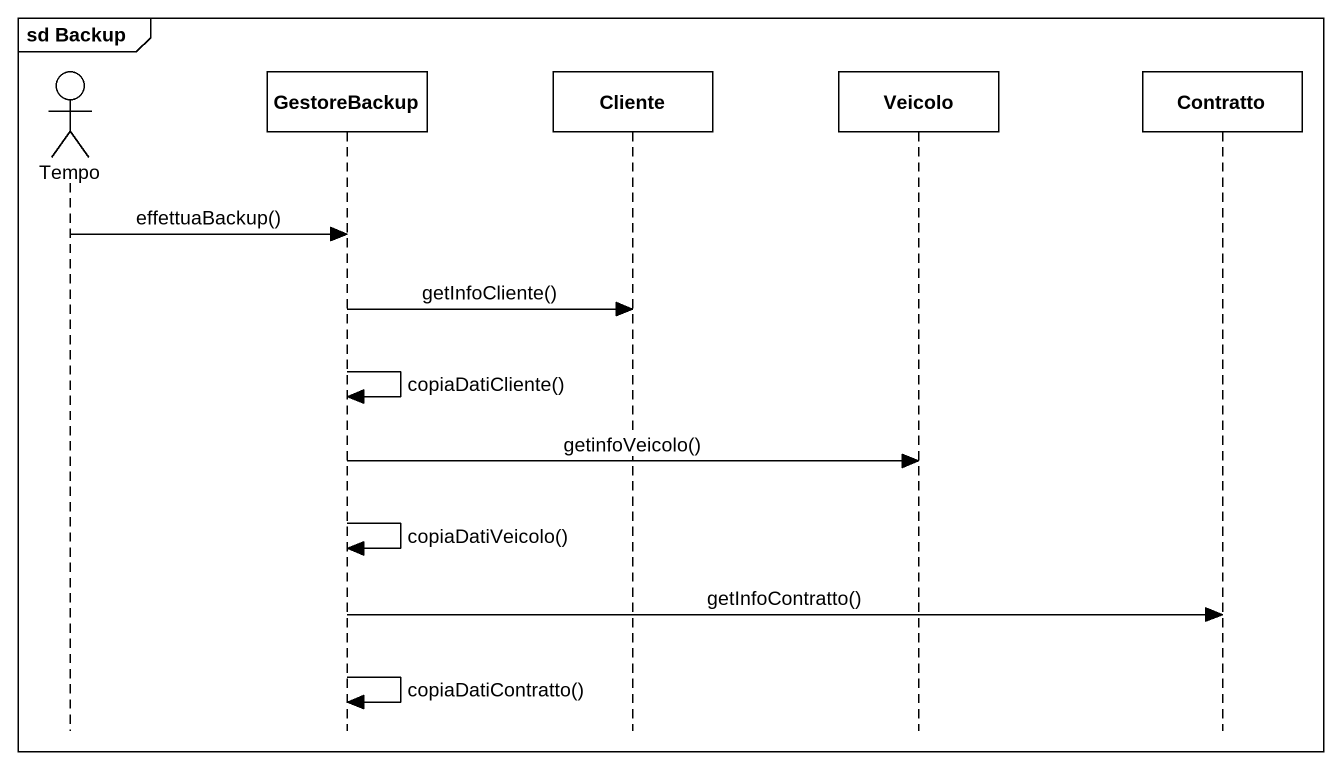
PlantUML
@startuml
mainframe sd Backup
hide footbox
actor Tempo
participant GestoreBackup
participant Cliente
participant Veicolo
participant Contratto

Tempo -> GestoreBackup : effettuaBackup()
GestoreBackup -> Cliente : getInfoCliente()
GestoreBackup -> GestoreBackup : copiaDatiCliente()
GestoreBackup -> Veicolo : getinfoVeicolo()
GestoreBackup -> GestoreBackup : copiaDatiVeicolo()
GestoreBackup -> Contratto : getInfoContratto()
GestoreBackup -> GestoreBackup : copiaDatiContratto()
@enduml
